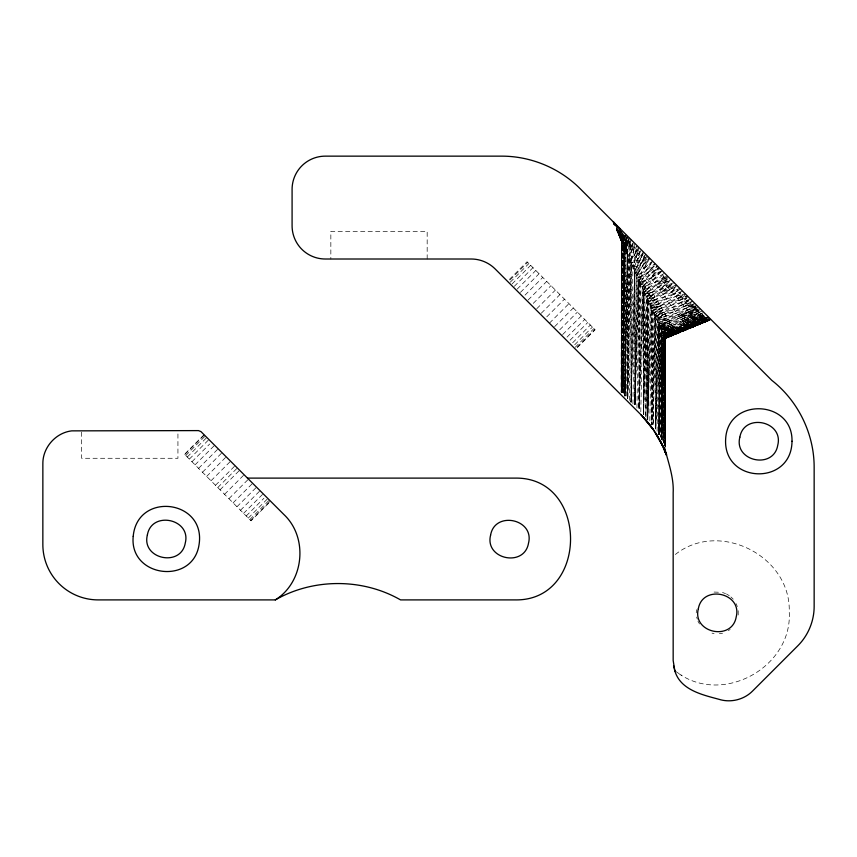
<?xml version="1.0" encoding="UTF-8"?>
<svg xmlns="http://www.w3.org/2000/svg" width="857" height="857" viewBox="0 0 857 857"><rect width="100%" height="100%" fill="white"/><g stroke="black" fill="none" stroke-linecap="round" stroke-linejoin="round"><path stroke-width="0.64" stroke-dasharray="4.29 3.21" d="M81.608 432.153L81.608 458.281L177.935 458.281L177.935 433.278M620.436 232.043L622.878 244.588L621.625 392.731L621.614 241.781L617.254 228.873M618.915 231.572L622.878 244.588L622.868 392.656L624.914 249.076L623.682 235.739M621.85 231.379L624.914 249.076L624.914 396.03L627.678 236.221L626.199 251.915L624.571 234.186M628.942 238.739L629.766 253.951L629.274 258.685L632.048 257.818L634.534 255.118L639.204 247.759M707.25 319.158L664.807 337.047L665.246 338.044L711.031 319.575L688.246 329.045L633.055 253.094L634.587 246.002L631.02 262.574L631.02 402.158L631.32 263.206L616.515 228.69M651.309 263.485L639.001 280.153L639.001 408.821L640.672 283.817L639.001 280.153L642.429 275.418L647.571 273.062L657.437 265.981L641.165 284.888M640.79 411.874L643.328 289.655L649.467 287.352L644.421 292.076L643.35 414.542L643.328 289.677C649.199 281.46 660.597 282.574 668.278 276.822L663.693 282.671L643.328 289.655L639.14 408.832L642.236 287.277L659.826 268.38M663.907 335.044L663.789 442.898L663.907 335.044L708.546 317.09L664.507 336.383L707.721 319.629M665.043 445.854L665.107 337.712L710.817 319.372L665.461 338.547L665.064 445.886L665.311 338.183L708.289 320.229L665.225 337.979M665.439 446.84L665.311 338.183M621.293 392.42L621.614 241.781L617.072 228.69M619 231.294L622.728 244.277L621.625 392.731L621.839 242.295L617.693 229.74M619.847 231.069L623.35 245.627L622.878 392.645L624.089 247.255L620.457 229.944M664.796 445.254L665.043 337.583L664.411 336.158L709.328 317.883L665.043 337.583L663.843 442.887M665.236 444.987L665.107 337.712M665.3 446.497L665.471 338.558L708.696 320.647M621.614 392.731L622.246 243.195L617.876 228.883M620.747 232.343L623.307 245.53L622.878 392.656L624.067 247.212L621.261 230.876M625.042 234.818L624.924 396.041L627.195 254.1L627.667 250.394L631.223 239.778L629.274 258.685L632.048 257.818L631.63 251.122L632.52 243.806M669.456 281.589L647.646 299.222L647.271 418.987L646.896 297.593L623.35 245.627M622.15 391.949L622.878 244.588M658.358 432.132L658.979 324.192L667.41 317.776L697.502 309.248M690.988 302.521L662.857 310.063L655.616 316.769L696.784 305.328L658.969 324.203L658.979 434.617L659.536 325.456L688.76 311.712L695.445 307.588M664.507 445.844L665.032 337.562L707.764 319.682M623.821 393.577L624.914 249.076M692.649 304.235L654.759 314.755L687.335 295.89L650.956 306.506L652.723 310.405L651.823 424.783L655.626 316.683L680.929 302.639L686.65 298.493M659.012 434.628L659.74 325.874L669.413 321.171L680.222 318.001L698.873 310.866M664.346 445.469L665.043 337.583L707.85 319.768M640.093 282.596L639.043 408.81L638.99 280.153L649.295 275.44L658.969 267.523L651.031 277.829L640.083 282.51L643.821 277.786L639.001 280.153L634.983 404.675L637.94 277.818L649.874 258.418L642.471 266.056L636.869 275.515L645.846 270.694L655.059 263.602L640.083 282.51L645.225 280.164L641.143 284.888L652.777 280.228L664.625 273.179M662.836 440.734L663.779 334.755L704.915 316.929M663.832 442.908L664.807 337.047L708.139 320.057M626.242 396.02L627.678 255.14L626.188 238.107M636.312 274.294L634.898 404.654L634.823 271.005L643.543 252.097L637.608 259.35L634.469 261.931L631.32 263.206L636.312 274.294L639.686 270.78L644.153 268.359L652.873 261.428M708.193 316.747L662.964 332.987L661.786 439.823L661.679 330.149L700.544 312.623M627.699 398.805L629.488 259.157L632.048 257.818L631.02 262.542L627.731 398.794L629.884 260.035L632.048 257.818M629.306 400.39L631.02 262.542L634.469 261.931L638.422 250.126M701.797 313.716L672.756 326.849L661.722 330.266L661.733 439.823L663.286 333.684L703.972 315.965L674.084 329.099L662.847 332.741L702.911 314.873L672.006 325.574L661.722 330.266L660.468 437.231L661.679 330.149L684.068 323.303L706.372 314.915M639.825 251.679L637.608 259.35L637.03 266.27L634.823 271.005L631.095 402.137L632.884 266.677L634.469 261.931L634.534 255.118L637.115 245.67L633.055 253.094L635.048 246.88M632.927 404.022L634.855 271.026L642.471 266.056L649.36 257.914L644.153 268.359L650.538 262.574M631.02 262.542L634.469 261.931L632.862 266.634L639.204 261.546L645.782 254.325L635.84 273.244L639.686 270.78L636.815 275.322L634.908 404.643L634.855 271.026L639.686 270.78L640.822 263.774L645.16 255.515M624.357 235.236L624.26 240.978L625.535 250.458L624.742 236.511M636.944 408.028L639.001 280.153M649.842 420.776L651.791 308.188L673.634 294.187L680.265 288.82M675.145 286.956C666.36 292.066 655.723 292.473 646.896 297.593L653.805 312.623L651.845 424.772L651.791 308.188L686.211 297.979M657.083 431.232L658.979 324.192L669.413 321.171L659.729 325.885L681.294 319.468L700.565 312.409M645.375 416.738L647.646 299.114L653.677 294.487L646.596 296.843L643.393 414.531L647.646 299.114L677.823 289.709M706.564 318.429L663.779 334.755L661.808 439.845L662.193 331.305L672.756 326.849L662.311 331.563L684.85 324.375L707.336 315.879M639.129 408.789L642.75 288.37L648.053 284.952L642.236 287.277L646.639 282.553L642.075 286.924L650.238 304.771L647.699 419.448L647.646 299.114M692.735 304.771L658.197 322.489L679.087 316.437L698.434 306.988L656.537 318.761L665.214 314.058L655.626 316.683L653.227 425.34L654.716 314.787L651.866 424.793L652.059 308.777L660.361 305.831L680.94 293.008M697.191 308.938L688.76 311.712L680.222 318.001L697.673 309.656L660.265 327.031L661.325 329.399L659.065 434.606L660.265 327.031L652.723 310.405L660.361 305.831L651.791 308.349L659.076 303.635L650.838 306.099L657.758 301.407L685.246 293.801L653.762 312.698L662.857 310.063L654.566 314.455M624.389 235.664L624.26 240.978L622.868 232.44L624.335 247.802L620.661 232.001M688.503 300.346L661.625 307.974L653.805 312.623L658.326 322.778L655.723 429.036L657.105 320.015L691.096 303.067M632.305 243.827L630.249 249.226L630.506 239.06M631.095 402.158L634.534 270.362L637.03 266.27L640.822 263.774L648.053 256.607M634.951 404.654L638.176 278.386L642.429 275.418L637.919 277.829L641.047 273.083L636.815 275.322M661.722 330.266L659.087 434.638L660.672 327.952L659.536 325.456M650.956 306.506L647.721 419.459L651.791 308.188M626.831 236.671L626.21 251.915L625.331 242.456L626.017 234.572L625.331 242.456L625.953 251.358M629.231 241.503L628.931 247.405L630.281 240.249M628.138 239.392L627.667 245.67L626.992 236.725M696.227 612.862L696.559 609.681M628.942 237.496L627.667 245.67L629.413 237.967M632.745 244.031L631.63 251.122L628.213 256.329L627.678 398.794L627.656 255.14L629.766 253.951L628.513 257.014L627.678 398.784L627.678 255.14L629.766 253.951M633.419 241.974L631.63 251.122L617.265 231.358L616.29 228.99L622.728 244.277M632.884 266.677L637.03 266.27L633.837 268.809L641.111 249.655L636.055 257.207L638.411 246.955L634.534 255.118L636.89 248.884M630.249 249.226L632.08 243.613M688.76 311.712L661.636 280.293L663.629 275.547M643.446 251.99L639.204 261.546L643.95 252.504M635.091 243.645L631.63 251.122L634.094 245.777M661.636 280.293L664.004 275.922M636.055 257.207L639.279 251.433M646.81 258.707L642.471 266.056L646.896 255.44L640.822 263.774L645 257.143M645.846 270.694L652.37 260.914M659.076 303.635L650.784 306.131L671.706 291.958L675.059 286.956M662.225 270.78L651.031 277.829L658.476 267.03L649.295 275.44M679.762 288.306L671.706 291.958L676.805 285.36M637.608 259.35L641.979 253.833M653.666 265.981L647.571 273.062L654.984 265.413M652.777 280.228L661.583 270.137M671.706 291.958L675.712 287.598M204.073 434.703L184.501 454.274L251.047 520.82L270.619 501.249M184.812 454.585L204.384 435.013M185.733 455.506L205.305 435.934M187.255 457.027L206.826 437.456M189.343 459.116L208.915 439.545M191.957 461.741L209.665 444.033M195.064 464.837L214.636 445.265M198.578 468.361L218.16 448.789M202.466 472.239L222.038 452.667M206.633 476.406L226.205 456.835M211.004 480.777L230.576 461.205M215.503 485.276L235.075 465.705M217.774 487.547L237.346 467.976M220.045 489.818L239.617 470.247M224.545 494.318L244.116 474.746M228.915 498.699L248.487 479.117M233.083 502.855L252.654 483.284M236.96 506.744L256.532 487.172M240.485 510.258L260.057 490.686M243.581 513.364L263.153 493.793M246.205 515.978L263.913 498.271M248.294 518.067L267.866 498.495M249.815 519.588L269.387 500.017M250.737 520.52L270.309 500.938M509.379 279.446L527.076 261.749L595.122 329.795L577.425 347.492M509.99 280.057L527.687 262.36M510.258 282.189L528.887 263.56M512.036 283.967L530.665 265.338M514.35 286.281L532.979 267.652M517.178 289.109L535.807 270.48M520.445 292.376L539.074 273.747M525.041 295.108L542.738 277.411M528.094 300.025L546.723 281.396M533.268 303.346L550.965 285.649M536.771 308.702L555.4 290.073M541.292 313.223L559.921 294.594M546.777 316.844L564.474 299.147M549.391 323.185L568.952 303.624M554.672 326.603L573.301 307.974M559.728 329.795L577.425 312.098M562.631 334.562L581.26 315.933M567.034 337.112L584.742 319.415M570.087 340.165L587.784 322.457M572.669 342.736L590.366 325.039M574.715 344.782L592.412 327.085M575.283 347.214L593.912 328.585M577.115 347.181L594.812 329.484M661.283 271.723L643.328 289.677L643.328 414.552M678.005 289.987L673.634 294.187L648.749 301.525L655.048 296.822L647.646 299.222M662.793 274.893L644.421 292.076L674.095 282.649M684.968 295.365L679.183 300.614L685.771 297.54M687.967 296.522L680.929 302.639L690.431 298.975L682.622 304.61L656.526 318.772L666.339 315.954L657.383 320.657L667.41 317.776L657.683 321.321L655.701 429.036L658.979 324.192L669.413 321.171M653.677 294.487L646.564 296.854L667.496 279.521M646.596 296.843L652.284 292.119L676.398 284.952M644.228 291.659L649.467 287.352M640.672 283.817L645.225 280.164M671.749 283.999L661.4 292.098L674.095 286.056M699.998 308.541L679.087 316.437L693.517 305.617M667.774 276.318L656.258 285.017L669.392 277.947M671.984 284.224L648.695 301.546L656.408 299.125L649.81 303.828L657.758 301.407L650.238 304.771M646.414 296.436L652.284 292.119L645.503 294.465L650.881 289.741L644.839 293.008L647.206 418.998L643.328 289.655L645.289 416.738M651.031 277.829L659.472 271.68M680.608 292.676L675.53 296.383L682.815 294.444M669.735 289.677L649.745 303.86L657.758 301.407M663.072 294.401L675.38 285.681M675.348 554.479C719.066 519.642 791.022 555.979 789.233 611.791C792.618 666.939 723.094 705.536 678.219 673.184M667.742 287.374L674.33 282.885M657.983 287.395L670.817 279.361L659.697 289.762L671.47 283.603M660.361 305.831L652.852 310.523L661.625 307.974L652.723 310.405M728.343 630.623L730.143 629.499M682.997 295.151L677.373 298.525L683.79 295.494M688.932 300.839L682.622 304.61L692.756 301.31L684.261 306.506L694.963 303.517L685.836 308.316L693.142 305.178M655.048 296.822L648.342 300.646L647.656 419.437L648.953 302.114L656.408 299.125M654.523 282.628L667.014 275.568L645.492 294.465L652.284 292.119M699.001 311.037L671.202 324.203L660.672 327.952L663.286 333.684L673.452 328.027L662.322 331.552L672.756 326.849M655.616 316.769L664.057 312.087L655.444 316.287M637.94 277.818L642.429 275.418M701.69 313.576L682.29 320.85L660.447 327.449L670.335 322.725L659.729 325.885M660.447 327.449L670.335 322.725M702.815 314.744L683.211 322.125L703.908 312.451L682.29 320.85L702.408 310.962L681.294 319.468L700.769 309.323L680.222 318.001M697.052 305.595L687.335 310.063L695.37 307.074M673.452 328.027L662.547 332.055L661.765 439.845L663.661 334.53L704.593 316.608M679.087 316.437L698.991 307.534M703.886 315.837L684.068 323.303L702.933 314.894M705.6 317.647L664.239 335.794L663.811 442.865L663.779 334.755M665.214 314.058L656.183 318.011L655.648 429.014L655.626 316.683M674.084 329.099L663.339 333.812L686.178 326.206L705.75 317.797L664.175 335.633L707.207 319.093M704.1 316.083L684.85 324.375L704.508 316.501M683.211 322.125L702.087 314.016M706.618 318.504L664.507 336.394L709.971 318.525L687.582 328.145L710.464 319.018L665.043 337.583L665.043 445.854M663.286 333.684L705.15 317.176M708.171 320.1L665.032 337.562M711.031 319.575L665.353 338.29L708.675 320.625L665.461 338.547L665.471 446.915M684.068 323.303L703.361 315.322M687.196 327.61L664.689 336.801L662.964 332.987M686.736 326.967L664.239 335.794L674.663 330.063L627.667 250.394L626.906 253.479L626.081 235.75M685.557 325.339L705.654 317.497M663.693 282.671L671.32 279.875M661.325 329.399L672.006 325.574L661.111 328.906L671.202 324.203L661.111 328.917L672.006 325.574M682.633 291.187L673.634 294.187L680.737 292.291M658.326 322.778L668.439 319.511M653.805 312.623L662.857 310.063M719.387 633.709L722.537 633.227M714.085 592.069L721.487 592.337M712.028 633.119L714.085 633.655M722.537 592.498L725.536 593.601M726.532 593.976L729.243 595.658M674.813 670.817L681.572 675.348M730.914 596.954L733.228 599.161M697.941 621.154L699.483 623.95M736.077 603.628L737.341 606.563M616.719 228.894L621.346 241.203L616.451 229.205L621.346 241.203L621.186 392.313L621.614 241.781L616.612 228.787M616.944 229.847L621.325 241.16L616.344 229.065L617.308 231.411M616.965 228.915L622.139 242.96L619.3 231.594M617.094 229.055L621.839 242.295M616.612 229.365L617.447 231.594M617.886 229.344L622.236 243.163M619.354 231.079L623.8 246.623L621.754 231.369M617.104 229.794L617.961 232.311M696.666 617.094L697.298 619.129M618.754 228.198L623.8 246.623M617.554 228.723L618.818 233.49M621.903 233.372L624.335 247.802M621.486 237.153L622.868 244.577M623.617 236.253L625.546 250.448M625.331 242.456L626.006 251.497L624.935 396.052L627.667 250.394L626.917 253.468L626.338 237.453M623.103 234.989L623.264 239.606M738.198 610.73L738.198 614.994M427.172 259.007L427.172 231.326L330.845 231.326L330.845 259.007"/><path stroke-width="1.29" d="M673.581 665.718L674.877 671.02L673.163 660.49L673.163 492.818C673.977 477.038 668.064 462.009 664.496 447.183M275.311 599.9C304.042 582.128 308.531 537.725 283.935 514.564L200.999 431.639L198.503 430.6L71.752 430.867C55.662 432.731 42.604 447.622 42.861 463.808L42.85 544.538A55.362 55.362 0 0 0 98.212 599.9L275.311 599.9C313.341 578.1 362.532 578.1 400.562 599.9L515.089 599.9C589.027 601.25 589.027 476.76 515.089 478.11L247.469 478.11M660.415 441.248L666.489 454.949C660.983 439.812 652.123 425.918 640.736 414.531L494.939 268.734C488.726 262.606 480.177 259.071 471.446 259.007L325.306 259.007A33.219 33.219 0 0 1 292.087 225.787L292.087 189.354A33.219 33.219 0 0 1 325.306 156.145L501.731 156.145C530.772 156.124 559.503 168.026 580.018 188.572L771.793 380.347C798.221 400.947 814.257 433.931 814.15 467.44L814.15 606.542C814.129 621.057 808.194 635.401 797.931 645.685L752.489 691.128C743.908 699.741 730.582 702.997 718.991 699.312C702.312 694.791 680.415 690.014 674.813 670.817M640.736 414.531L653.141 429.314L662.793 446.026L657.019 435.249M643.328 417.209L653.141 429.314L645.332 419.405M655.626 433.021L662.793 446.026M664.486 449.85L663.779 448.222L666.489 454.949L664.325 449.464M614.362 224.298L613.387 221.942L614.426 224.363M615.572 225.477L614.64 223.195L615.476 225.477M613.708 222.263L614.64 224.598M664.786 450.568L666.489 454.949L665.3 451.821M614.34 222.895L615.251 225.252M665.225 451.639L666.489 454.949M617.029 227.041L616.183 224.738L616.944 227.244M615.337 223.881L616.204 226.291M617.115 225.67L617.833 228.026M618.861 227.405L619.515 229.847M619.654 228.208L620.329 230.737M133.21 536.332C128.989 577.618 193.307 585.492 199.103 544.334C205.905 499.61 137.313 491.275 133.21 536.332M792.007 441.237C791.547 486.476 722.505 483.702 725.675 438.57C728.139 397.102 792.886 399.716 792.007 441.237M147.372 534.972C141.169 559.139 181.106 567.634 185.273 543.027C191.465 518.86 151.539 510.376 147.372 534.972M490.6 535.122C484.409 559.289 524.345 567.773 528.512 543.177C534.704 519.01 494.778 510.515 490.6 535.122M698.316 608.834C692.124 633.002 732.049 641.486 736.217 616.89C742.419 592.723 702.483 584.238 698.316 608.834M739.837 437.209C733.646 461.377 773.571 469.872 777.738 445.276C783.941 421.098 744.005 412.613 739.837 437.209M614.533 224.491L613.569 222.113L614.501 224.438"/></g></svg>
